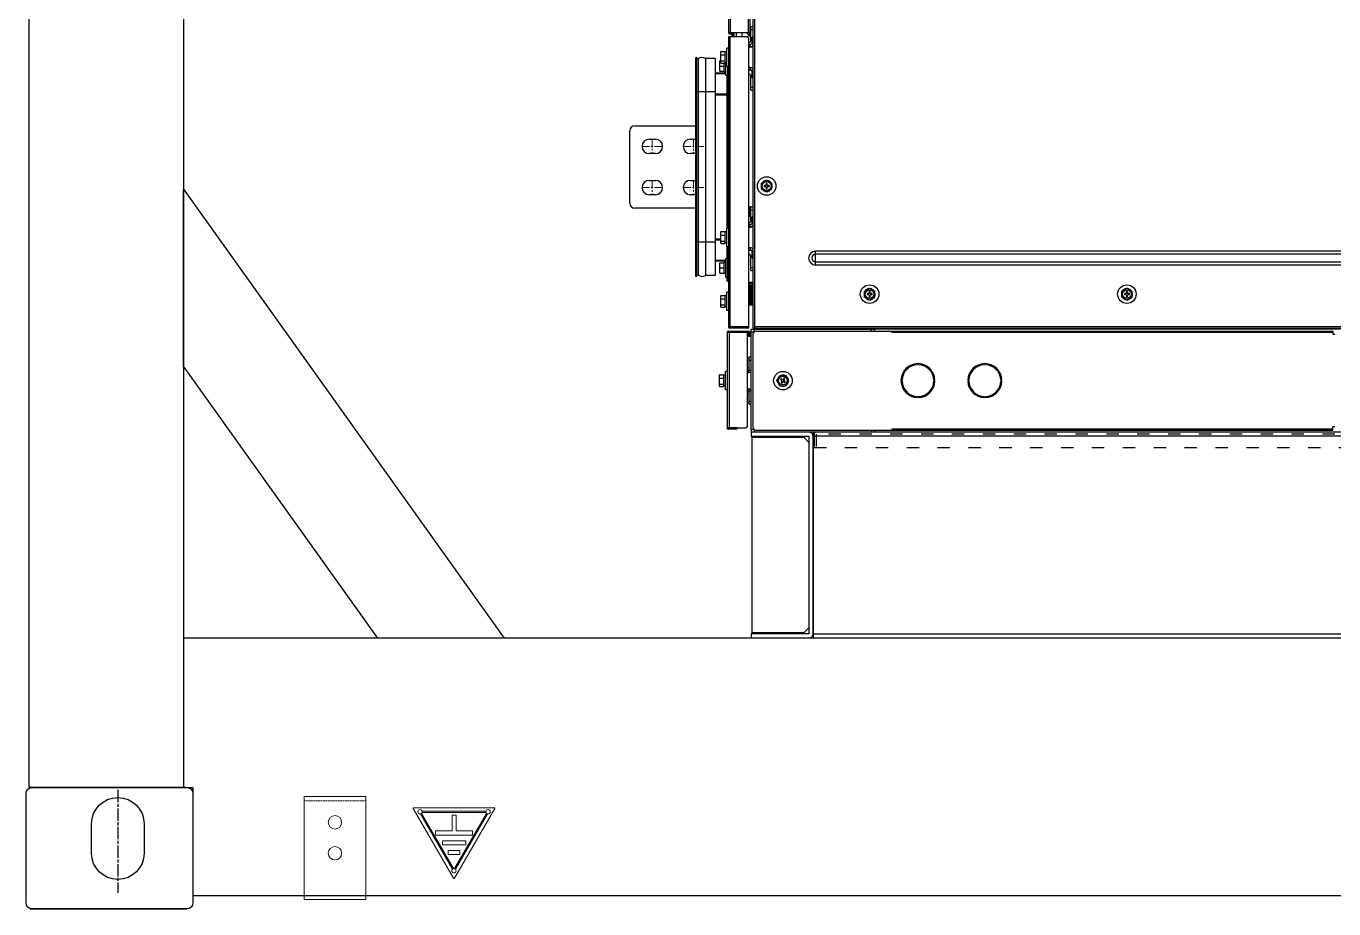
# Model space of a CAD drawing. Extents: x 59521 to 184406, y -1257 to 56672.
# Drawn here: x 78789 to 80060, y 13355 to 14212 of the extents above; entities that cross this region are included whole.
import ezdxf

# ---------------------------------------------------------------- set-up
doc = ezdxf.new("R2010")
doc.units = 0
doc.header["$MEASUREMENT"] = 0
for name, pattern in [('ACAD_ISO03W100', [30, 12, -18]), ('AM_ISO08W050', [18, 12, -1.5, 3, -1.5]), ('CENTER', [50.8, 31.75, -6.35, 6.35, -6.35]), ('HIDDEN', [0.375, 0.25, -0.125])]:
    doc.linetypes.add(name, pattern=pattern)
doc.layers.get('0').update_dxf_attribs({"linetype": 'CONTINUOUS'})
for name, color, linetype in [('2401-00238-M5_0', 7, 'CONTINUOUS'), ('2401-01144-S-M6-16HWM_0', 7, 'CONTINUOUS'), ('4209-B0008_0', 7, 'CONTINUOUS'), ('4212-KH001_041_0', 7, 'CONTINUOUS'), ('4212-KH010_041_0', 7, 'CONTINUOUS'), ('4212-L0877_0', 7, 'CONTINUOUS'), ('4215-12269_12_0', 7, 'CONTINUOUS'), ('4215-19365_1_0', 7, 'CONTINUOUS'), ('4215-19365_2_0', 7, 'CONTINUOUS'), ('4215-19366_0', 7, 'CONTINUOUS'), ('4215-19368_0', 7, 'CONTINUOUS'), ('4215-19371_3_0', 7, 'CONTINUOUS'), ('4215-19373_0', 7, 'CONTINUOUS'), ('4215-19391_1_0', 7, 'CONTINUOUS'), ('4215-19404_1_0', 7, 'CONTINUOUS'), ('4215-19404_3_0', 7, 'CONTINUOUS'), ('4215-19407_4_0', 7, 'CONTINUOUS'), ('4217-19514_0', 7, 'CONTINUOUS'), ('CORNER_FITTING-2_041_0', 7, 'CONTINUOUS')]:
    doc.layers.add(name, color=color, linetype=linetype)
for name, color, linetype, lineweight in [('3中心线', 1, 'CENTER', 20), ('AM_0', 7, 'CONTINUOUS', 30), ('AM_7N', 4, 'AM_ISO08W050', 25), ('THICK', 7, 'CONTINUOUS', 0)]:
    doc.layers.add(name, color=color, linetype=linetype, lineweight=lineweight)

# ---------------------------------------------------------------- blocks, each defined once
blk = doc.blocks.new('A$C2059127E')
at = {"layer": '2401-00238-M5_0', "color": 87, "linetype": 'Continuous'}
for p, q in [((369.3, 385.8), (369.2, 385.8)), ((370.2, 388), (370.2, 384.5)), ((371.7, 384.5), (370.2, 384.5)), ((371.7, 393.5), (371, 393.5)), ((371.7, 218.5), (370.2, 218.5)), ((370.2, 218.5), (370.2, 209.5)), ((371.7, 209.5), (370.2, 209.5)), ((370.2, 71.5), (368.7, 71.5)), ((370.2, 71.5), (368.7, 71.5)), ((370.2, 71.5), (368.7, 71.5)), ((370.2, 62.5), (368.7, 62.5)), ((370.2, 62.5), (368.7, 62.5)), ((370.2, 62.5), (368.7, 62.5)), ((370.2, 37.5), (368.7, 37.5)), ((370.2, 37.5), (368.7, 37.5)), ((370.2, 37.5), (368.7, 37.5)), ((370.2, 28.5), (368.7, 28.5)), ((370.2, 28.5), (368.7, 28.5)), ((370.2, 28.5), (368.7, 28.5))]:
    blk.add_line(p, q, dxfattribs=at)
for centre, radius, start, end in [((376, 390.2), 8.04, 212.169, 213.9354), ((376.2, 390.4), 8.33, 213.9128, 214.1448), ((376.2, 390.4), 8.3, 213.7061, 213.9251), ((379.4, 210), 12.4, 137.1695, 138.5072), ((379.4, 218), 12.4, 221.4928, 222.8305)]:
    blk.add_arc(centre, radius, start, end, dxfattribs=at)
blk.add_open_spline([(369.2, 386), (368.8, 386.6), (368.5, 387.3), (368.3, 388)], degree=3, dxfattribs=at)
blk.add_open_spline([(369.3, 385.7), (369.3, 385.6), (369.6, 385.2), (370, 384.8), (370.2, 384.5)], degree=3, knots=[0, 0, 0, 0, 0.23668, 1, 1, 1, 1], dxfattribs=at)
at = {"layer": '2401-01144-S-M6-16HWM_0', "color": 87, "linetype": 'Continuous'}
for p, q in [((342.8, 358.5), (342.8, 369.5)), ((343.1, 369.7), (346.5, 369.7)), ((346.8, 358.5), (346.8, 369.5)), ((348.4, 369.3), (346.8, 369.3)), ((350, 373), (348.4, 373)), ((348.4, 355), (348.4, 373)), ((341.8, 360.5), (342.8, 360.5)), ((341.8, 350.5), (341.8, 360.5)), ((343.1, 366.3), (346.5, 366.3)), ((343.1, 360.6), (346.5, 360.6)), ((343.1, 358.3), (346.5, 358.3)), ((345.8, 350.2), (345.8, 358.3)), ((348.4, 358.7), (346.8, 358.7)), ((347.4, 346.5), (347.4, 358.7)), ((341.8, 350.5), (345.8, 350.5)), ((342.1, 355.5), (345.5, 355.5)), ((345.8, 350.2), (347.4, 350.2)), ((347.4, 346.5), (349, 346.5)), ((350, 355), (348.4, 355)), ((382.2, 241.8), (387.2, 244.8)), ((382.2, 241.8), (387.2, 244.8)), ((382.3, 236.1), (382.2, 241.8)), ((382.3, 236.1), (382.2, 241.8)), ((387.7, 241.5), (386.7, 241.5)), ((386.7, 241.5), (386.7, 240)), ((387.7, 241.5), (386.7, 241.5)), ((386.7, 241.5), (386.7, 240)), ((387.2, 244.8), (392.2, 241.9)), ((387.2, 244.8), (392.2, 241.9)), ((387.7, 240), (387.7, 241.5)), ((387.7, 240), (387.7, 241.5)), ((392.3, 236.2), (392.2, 241.9)), ((392.3, 236.2), (392.2, 241.9)), ((382.3, 236.1), (387.3, 233.2)), ((382.3, 236.1), (387.3, 233.2)), ((386.2, 239.5), (384.7, 239.5)), ((384.7, 239.5), (384.8, 238.5)), ((386.2, 239.5), (384.7, 239.5)), ((384.7, 239.5), (384.8, 238.5)), ((384.8, 238.5), (386.3, 238.5)), ((384.8, 238.5), (386.3, 238.5)), ((386.8, 238), (386.8, 236.5)), ((386.8, 238), (386.8, 236.5)), ((386.8, 236.5), (387.8, 236.5)), ((386.8, 236.5), (387.8, 236.5)), ((387.3, 233.2), (392.3, 236.2)), ((387.3, 233.2), (392.3, 236.2)), ((387.8, 236.5), (387.8, 238)), ((387.8, 236.5), (387.8, 238)), ((389.7, 239.5), (388.2, 239.5)), ((389.7, 239.5), (388.2, 239.5)), ((388.3, 238.5), (389.8, 238.5)), ((388.3, 238.5), (389.8, 238.5)), ((389.8, 238.5), (389.7, 239.5)), ((389.8, 238.5), (389.7, 239.5)), ((342.8, 183.5), (342.8, 194.5)), ((343.1, 194.7), (346.5, 194.7)), ((343.1, 191.3), (346.5, 191.3)), ((346.8, 183.5), (346.8, 194.5)), ((348.4, 194.4), (346.8, 194.4)), ((350, 198), (348.4, 198)), ((348.4, 180), (348.4, 198)), ((343.1, 185.6), (346.5, 185.6)), ((343.1, 183.3), (346.5, 183.3)), ((348.4, 183.7), (346.8, 183.7)), ((350, 180), (348.4, 180)), ((347.4, 168.5), (349, 168.5)), ((347.4, 150.5), (347.4, 168.5)), ((341.8, 164.5), (345.8, 164.5)), ((341.8, 154.5), (341.8, 164.5)), ((341.8, 154.5), (345.8, 154.5)), ((342.1, 159.5), (345.5, 159.5)), ((345.8, 164.9), (347.4, 164.9)), ((345.8, 154.2), (345.8, 164.9)), ((345.8, 154.2), (347.4, 154.2)), ((347.4, 150.5), (349, 150.5)), ((482.2, 136.8), (487.2, 139.8)), ((482.2, 136.8), (487.2, 139.8)), ((487.2, 139.8), (492.2, 136.9)), ((487.2, 139.8), (492.2, 136.9)), ((732.2, 136.8), (737.2, 139.8)), ((732.2, 136.8), (737.2, 139.8)), ((737.2, 139.8), (742.2, 136.9)), ((737.2, 139.8), (742.2, 136.9)), ((342.8, 121.5), (342.8, 132.5)), ((342.8, 121.5), (342.8, 132.5)), ((343.1, 132.7), (346.5, 132.7)), ((343.1, 132.7), (346.5, 132.7)), ((343.1, 129.3), (346.5, 129.3)), ((343.1, 129.3), (346.5, 129.3)), ((346.8, 121.5), (346.8, 132.5)), ((346.8, 121.5), (346.8, 132.5)), ((348.4, 132.4), (346.8, 132.4)), ((348.4, 132.4), (346.8, 132.4)), ((350, 136), (348.4, 136)), ((348.4, 118), (348.4, 136)), ((350, 136), (348.4, 136)), ((348.4, 118), (348.4, 136)), ((482.3, 131.1), (482.2, 136.8)), ((482.3, 131.1), (482.2, 136.8)), ((482.3, 131.1), (487.3, 128.2)), ((482.3, 131.1), (487.3, 128.2)), ((486.2, 134.5), (484.7, 134.5)), ((484.7, 134.5), (484.8, 133.5)), ((486.2, 134.5), (484.7, 134.5)), ((484.7, 134.5), (484.8, 133.5)), ((484.8, 133.5), (486.3, 133.5)), ((484.8, 133.5), (486.3, 133.5)), ((487.7, 136.5), (486.7, 136.5)), ((486.7, 136.5), (486.7, 135)), ((487.7, 136.5), (486.7, 136.5)), ((486.7, 136.5), (486.7, 135)), ((486.8, 133), (486.8, 131.5)), ((486.8, 133), (486.8, 131.5)), ((486.8, 131.5), (487.8, 131.5)), ((486.8, 131.5), (487.8, 131.5)), ((487.3, 128.2), (492.3, 131.2)), ((487.3, 128.2), (492.3, 131.2)), ((487.7, 135), (487.7, 136.5)), ((487.7, 135), (487.7, 136.5)), ((487.8, 131.5), (487.8, 133)), ((487.8, 131.5), (487.8, 133)), ((489.7, 134.5), (488.2, 134.5)), ((489.7, 134.5), (488.2, 134.5)), ((488.3, 133.5), (489.8, 133.5)), ((488.3, 133.5), (489.8, 133.5)), ((489.8, 133.5), (489.7, 134.5)), ((489.8, 133.5), (489.7, 134.5)), ((492.3, 131.2), (492.2, 136.9)), ((492.3, 131.2), (492.2, 136.9)), ((732.3, 131.1), (732.2, 136.8)), ((732.3, 131.1), (732.2, 136.8)), ((732.3, 131.1), (737.3, 128.2)), ((732.3, 131.1), (737.3, 128.2)), ((736.2, 134.5), (734.7, 134.5)), ((734.7, 134.5), (734.8, 133.5)), ((736.2, 134.5), (734.7, 134.5)), ((734.7, 134.5), (734.8, 133.5)), ((734.8, 133.5), (736.3, 133.5)), ((734.8, 133.5), (736.3, 133.5)), ((737.7, 136.5), (736.7, 136.5)), ((736.7, 136.5), (736.7, 135)), ((737.7, 136.5), (736.7, 136.5)), ((736.7, 136.5), (736.7, 135)), ((736.8, 133), (736.8, 131.5)), ((736.8, 133), (736.8, 131.5)), ((736.8, 131.5), (737.8, 131.5)), ((736.8, 131.5), (737.8, 131.5)), ((737.3, 128.2), (742.3, 131.2)), ((737.3, 128.2), (742.3, 131.2)), ((737.7, 135), (737.7, 136.5)), ((737.7, 135), (737.7, 136.5)), ((737.8, 131.5), (737.8, 133)), ((737.8, 131.5), (737.8, 133)), ((739.7, 134.5), (738.2, 134.5)), ((739.7, 134.5), (738.2, 134.5)), ((738.3, 133.5), (739.8, 133.5)), ((738.3, 133.5), (739.8, 133.5)), ((739.8, 133.5), (739.7, 134.5)), ((739.8, 133.5), (739.7, 134.5)), ((742.3, 131.2), (742.2, 136.9)), ((742.3, 131.2), (742.2, 136.9)), ((343.1, 123.6), (346.5, 123.6)), ((343.1, 123.6), (346.5, 123.6)), ((343.1, 121.3), (346.5, 121.3)), ((343.1, 121.3), (346.5, 121.3)), ((348.4, 121.7), (346.8, 121.7)), ((348.4, 121.7), (346.8, 121.7)), ((350, 118), (348.4, 118)), ((350, 118), (348.4, 118)), ((341.5, 44.5), (341.5, 55.5)), ((341.5, 44.5), (341.5, 55.5)), ((341.8, 55.7), (345.2, 55.7)), ((341.8, 55.7), (345.2, 55.7)), ((341.8, 52.3), (345.2, 52.3)), ((341.8, 52.3), (345.2, 52.3)), ((345.5, 44.5), (345.5, 55.5)), ((345.5, 44.5), (345.5, 55.5)), ((347.1, 55.4), (345.5, 55.4)), ((347.1, 55.4), (345.5, 55.4)), ((348.7, 59), (347.1, 59)), ((347.1, 41), (347.1, 59)), ((348.7, 59), (347.1, 59)), ((347.1, 41), (347.1, 59)), ((397.2, 50.1), (400.2, 55.1)), ((397.2, 50.1), (400.2, 55.1)), ((400.2, 55.1), (406, 54.9)), ((400.2, 55.1), (406, 54.9)), ((401.1, 51.7), (400.6, 50.9)), ((401.1, 51.7), (400.6, 50.9)), ((400.6, 50.9), (401.9, 50.1)), ((400.6, 50.9), (401.9, 50.1)), ((402.4, 50.9), (401.1, 51.7)), ((402.4, 50.9), (401.1, 51.7)), ((403.9, 52.4), (403.1, 51.1)), ((403.9, 52.4), (403.1, 51.1)), ((404.7, 51.9), (403.9, 52.4)), ((404.7, 51.9), (403.9, 52.4)), ((403.9, 50.6), (404.7, 51.9)), ((403.9, 50.6), (404.7, 51.9)), ((408.8, 49.9), (406, 54.9)), ((408.8, 49.9), (406, 54.9)), ((341.8, 46.6), (345.2, 46.6)), ((341.8, 46.6), (345.2, 46.6)), ((341.8, 44.3), (345.2, 44.3)), ((341.8, 44.3), (345.2, 44.3)), ((347.1, 44.7), (345.5, 44.7)), ((347.1, 44.7), (345.5, 44.7)), ((348.7, 41), (347.1, 41)), ((348.7, 41), (347.1, 41)), ((400, 45.1), (397.2, 50.1)), ((400, 45.1), (397.2, 50.1)), ((400, 45.1), (405.8, 44.9)), ((400, 45.1), (405.8, 44.9)), ((402.1, 49.4), (401.3, 48.1)), ((402.1, 49.4), (401.3, 48.1)), ((401.3, 48.1), (402.1, 47.6)), ((401.3, 48.1), (402.1, 47.6)), ((402.1, 47.6), (402.9, 48.9)), ((402.1, 47.6), (402.9, 48.9)), ((403.6, 49.1), (404.9, 48.3)), ((403.6, 49.1), (404.9, 48.3)), ((405.4, 49.1), (404.1, 49.9)), ((405.4, 49.1), (404.1, 49.9)), ((404.9, 48.3), (405.4, 49.1)), ((404.9, 48.3), (405.4, 49.1)), ((405.8, 44.9), (408.8, 49.9)), ((405.8, 44.9), (408.8, 49.9))]:
    blk.add_line(p, q, dxfattribs=at)
for centre, radius in [((387.2, 239), 9), ((387.2, 239), 9), ((387.2, 239), 4.25), ((387.2, 239), 4.25), ((487.2, 134), 9), ((487.2, 134), 9), ((737.2, 134), 9), ((737.2, 134), 9), ((487.2, 134), 4.25), ((487.2, 134), 4.25), ((737.2, 134), 4.25), ((737.2, 134), 4.25), ((403, 50), 9), ((403, 50), 9), ((403, 50), 4.25), ((403, 50), 4.25)]:
    blk.add_circle(centre, radius, dxfattribs=at)
for centre, radius, start, end in [((387.2, 239), 5.47, 144.5164, 156.5013), ((387.2, 239), 5.47, 144.5164, 156.5013), ((387.2, 239), 5.35, 99.6691, 141.3485), ((387.2, 239), 5.35, 99.6691, 141.3485), ((387.2, 239), 5.47, 84.5164, 96.5013), ((387.2, 239), 5.47, 84.5164, 96.5013), ((387.2, 239), 5.35, 39.6691, 81.3485), ((387.2, 239), 5.35, 39.6691, 81.3485), ((387.2, 239), 5.47, 24.5164, 36.5013), ((387.2, 239), 5.47, 24.5164, 36.5013), ((387.2, 239), 5.35, 159.6691, 201.3485), ((387.2, 239), 5.35, 159.6691, 201.3485), ((387.2, 239), 5.47, 204.5164, 216.5013), ((387.2, 239), 5.47, 204.5164, 216.5013), ((387.2, 239), 5.35, 219.6691, 261.3485), ((387.2, 239), 5.35, 219.6691, 261.3485), ((386.2, 240), 0.5, 270.5088, 0.5088), ((386.2, 240), 0.5, 270.5088, 0.5088), ((386.3, 238), 0.5, 0.5088, 90.5088), ((386.3, 238), 0.5, 0.5088, 90.5088), ((387.2, 239), 5.47, 264.5164, 276.5013), ((387.2, 239), 5.47, 264.5164, 276.5013), ((388.2, 240), 0.5, 180.5088, 270.5088), ((388.2, 240), 0.5, 180.5088, 270.5088), ((388.3, 238), 0.5, 90.5088, 180.5088), ((388.3, 238), 0.5, 90.5088, 180.5088), ((387.2, 239), 5.35, 279.6691, 321.3485), ((387.2, 239), 5.35, 279.6691, 321.3485), ((387.2, 239), 5.47, 324.5164, 336.5013), ((387.2, 239), 5.47, 324.5164, 336.5013), ((387.2, 239), 5.35, 339.6691, 21.3485), ((387.2, 239), 5.35, 339.6691, 21.3485), ((487.2, 134), 5.35, 159.6691, 201.3485), ((487.2, 134), 5.35, 159.6691, 201.3485), ((487.2, 134), 5.47, 144.5164, 156.5013), ((487.2, 134), 5.47, 144.5164, 156.5013), ((487.2, 134), 5.47, 204.5164, 216.5013), ((487.2, 134), 5.47, 204.5164, 216.5013), ((487.2, 134), 5.35, 99.6691, 141.3485), ((487.2, 134), 5.35, 99.6691, 141.3485), ((487.2, 134), 5.35, 219.6691, 261.3485), ((487.2, 134), 5.35, 219.6691, 261.3485), ((486.2, 135), 0.5, 270.5088, 0.5088), ((486.2, 135), 0.5, 270.5088, 0.5088), ((486.3, 133), 0.5, 0.5088, 90.5088), ((486.3, 133), 0.5, 0.5088, 90.5088), ((487.2, 134), 5.47, 84.5164, 96.5013), ((487.2, 134), 5.47, 84.5164, 96.5013), ((487.2, 134), 5.47, 264.5164, 276.5013), ((487.2, 134), 5.47, 264.5164, 276.5013), ((488.2, 135), 0.5, 180.5088, 270.5088), ((488.2, 135), 0.5, 180.5088, 270.5088), ((488.3, 133), 0.5, 90.5088, 180.5088), ((488.3, 133), 0.5, 90.5088, 180.5088), ((487.2, 134), 5.35, 39.6691, 81.3485), ((487.2, 134), 5.35, 39.6691, 81.3485), ((487.2, 134), 5.35, 279.6691, 321.3485), ((487.2, 134), 5.35, 279.6691, 321.3485), ((487.2, 134), 5.47, 24.5164, 36.5013), ((487.2, 134), 5.47, 24.5164, 36.5013), ((487.2, 134), 5.47, 324.5164, 336.5013), ((487.2, 134), 5.47, 324.5164, 336.5013), ((487.2, 134), 5.35, 339.6691, 21.3485), ((487.2, 134), 5.35, 339.6691, 21.3485), ((737.2, 134), 5.35, 159.6691, 201.3485), ((737.2, 134), 5.35, 159.6691, 201.3485), ((737.2, 134), 5.47, 144.5164, 156.5013), ((737.2, 134), 5.47, 144.5164, 156.5013), ((737.2, 134), 5.47, 204.5164, 216.5013), ((737.2, 134), 5.47, 204.5164, 216.5013), ((737.2, 134), 5.35, 99.6691, 141.3485), ((737.2, 134), 5.35, 99.6691, 141.3485), ((737.2, 134), 5.35, 219.6691, 261.3485), ((737.2, 134), 5.35, 219.6691, 261.3485), ((736.2, 135), 0.5, 270.5088, 0.5088), ((736.2, 135), 0.5, 270.5088, 0.5088), ((736.3, 133), 0.5, 0.5088, 90.5088), ((736.3, 133), 0.5, 0.5088, 90.5088), ((737.2, 134), 5.47, 84.5164, 96.5013), ((737.2, 134), 5.47, 84.5164, 96.5013), ((737.2, 134), 5.47, 264.5164, 276.5013), ((737.2, 134), 5.47, 264.5164, 276.5013), ((738.2, 135), 0.5, 180.5088, 270.5088), ((738.2, 135), 0.5, 180.5088, 270.5088), ((738.3, 133), 0.5, 90.5088, 180.5088), ((738.3, 133), 0.5, 90.5088, 180.5088), ((737.2, 134), 5.35, 39.6691, 81.3485), ((737.2, 134), 5.35, 39.6691, 81.3485), ((737.2, 134), 5.35, 279.6691, 321.3485), ((737.2, 134), 5.35, 279.6691, 321.3485), ((737.2, 134), 5.47, 24.5164, 36.5013), ((737.2, 134), 5.47, 24.5164, 36.5013), ((737.2, 134), 5.47, 324.5164, 336.5013), ((737.2, 134), 5.47, 324.5164, 336.5013), ((737.2, 134), 5.35, 339.6691, 21.3485), ((737.2, 134), 5.35, 339.6691, 21.3485), ((403, 50), 5.35, 128.1423, 169.8217), ((403, 50), 5.35, 128.1423, 169.8217), ((403, 50), 5.47, 112.9895, 124.9744), ((403, 50), 5.47, 112.9895, 124.9744), ((403, 50), 5.35, 68.1423, 109.8217), ((403, 50), 5.35, 68.1423, 109.8217), ((402.7, 51.4), 0.5, 238.982, 328.982), ((402.7, 51.4), 0.5, 238.982, 328.982), ((403, 50), 5.47, 52.9895, 64.9744), ((403, 50), 5.47, 52.9895, 64.9744), ((403, 50), 5.35, 8.1423, 49.8217), ((403, 50), 5.35, 8.1423, 49.8217), ((403, 50), 5.47, 172.9895, 184.9744), ((403, 50), 5.47, 172.9895, 184.9744), ((403, 50), 5.35, 188.1423, 229.8217), ((403, 50), 5.35, 188.1423, 229.8217), ((403, 50), 5.47, 232.9895, 244.9744), ((403, 50), 5.47, 232.9895, 244.9744), ((403, 50), 5.35, 248.1423, 289.8217), ((403, 50), 5.35, 248.1423, 289.8217), ((401.6, 49.7), 0.5, 328.982, 58.982), ((401.6, 49.7), 0.5, 328.982, 58.982), ((403.3, 48.6), 0.5, 58.982, 148.982), ((403.3, 48.6), 0.5, 58.982, 148.982), ((404.4, 50.3), 0.5, 148.982, 238.982), ((404.4, 50.3), 0.5, 148.982, 238.982), ((403, 50), 5.47, 292.9895, 304.9744), ((403, 50), 5.47, 292.9895, 304.9744), ((403, 50), 5.35, 308.1423, 349.8217), ((403, 50), 5.35, 308.1423, 349.8217), ((403, 50), 5.47, 352.9895, 4.9744), ((403, 50), 5.47, 352.9895, 4.9744)]:
    blk.add_arc(centre, radius, start, end, dxfattribs=at)
for points in [[(343.1, 369.7), (343, 369.7), (342.9, 369.6), (342.8, 369.5)], [(342.8, 369.3), (342.9, 369.5), (343, 369.6), (343.1, 369.7)], [(346.5, 369.7), (346.7, 369.7), (346.8, 369.6), (346.8, 369.5)], [(346.8, 369.3), (346.8, 369.5), (346.7, 369.6), (346.5, 369.7)], [(341.8, 359.9), (341.9, 360.1), (342, 360.3), (342.1, 360.5)], [(342.1, 355.5), (342, 355.7), (341.9, 355.9), (341.8, 356.1)], [(343.1, 366.3), (343, 366.4), (342.9, 366.6), (342.8, 366.7)], [(342.8, 365.7), (342.9, 365.9), (343, 366.1), (343.1, 366.3)], [(343.1, 360.6), (343, 360.8), (342.9, 361), (342.8, 361.2)], [(342.8, 360.3), (342.9, 360.4), (343, 360.5), (343.1, 360.6)], [(343.1, 358.3), (343, 358.3), (342.9, 358.4), (342.8, 358.5)], [(345.5, 355.5), (345.7, 355.7), (345.8, 355.9), (345.8, 356.1)], [(346.5, 366.3), (346.7, 366.4), (346.8, 366.6), (346.8, 366.7)], [(346.8, 365.7), (346.8, 365.9), (346.7, 366.1), (346.5, 366.3)], [(346.5, 360.6), (346.7, 360.8), (346.8, 361), (346.8, 361.2)], [(346.8, 360.3), (346.8, 360.4), (346.7, 360.5), (346.5, 360.6)], [(346.5, 358.3), (346.7, 358.3), (346.8, 358.4), (346.8, 358.5)], [(341.8, 354.9), (341.9, 355.1), (342, 355.3), (342.1, 355.5)], [(342.1, 350.5), (342, 350.7), (341.9, 350.9), (341.8, 351.1)], [(345.8, 354.9), (345.8, 355.1), (345.7, 355.3), (345.5, 355.5)], [(345.5, 350.5), (345.7, 350.7), (345.8, 350.9), (345.8, 351.1)], [(343.1, 194.7), (343, 194.7), (342.9, 194.6), (342.8, 194.5)], [(342.8, 194.3), (342.9, 194.5), (343, 194.6), (343.1, 194.7)], [(343.1, 191.3), (343, 191.4), (342.9, 191.6), (342.8, 191.7)], [(342.8, 190.7), (342.9, 190.9), (343, 191.1), (343.1, 191.3)], [(346.5, 194.7), (346.7, 194.7), (346.8, 194.6), (346.8, 194.5)], [(346.8, 194.3), (346.8, 194.5), (346.7, 194.6), (346.5, 194.7)], [(346.5, 191.3), (346.7, 191.4), (346.8, 191.6), (346.8, 191.7)], [(346.8, 190.7), (346.8, 190.9), (346.7, 191.1), (346.5, 191.3)], [(343.1, 185.6), (343, 185.8), (342.9, 186), (342.8, 186.2)], [(342.8, 185.3), (342.9, 185.4), (343, 185.5), (343.1, 185.6)], [(343.1, 183.3), (343, 183.3), (342.9, 183.4), (342.8, 183.5)], [(346.5, 185.6), (346.7, 185.8), (346.8, 186), (346.8, 186.2)], [(346.8, 185.3), (346.8, 185.4), (346.7, 185.5), (346.5, 185.6)], [(346.5, 183.3), (346.7, 183.3), (346.8, 183.4), (346.8, 183.5)], [(341.8, 163.9), (341.9, 164.1), (342, 164.3), (342.1, 164.5)], [(342.1, 159.5), (342, 159.7), (341.9, 159.9), (341.8, 160.1)], [(341.8, 158.9), (341.9, 159.1), (342, 159.3), (342.1, 159.5)], [(342.1, 154.5), (342, 154.7), (341.9, 154.9), (341.8, 155.1)], [(345.8, 163.9), (345.8, 164.1), (345.7, 164.3), (345.5, 164.5)], [(345.5, 159.5), (345.7, 159.7), (345.8, 159.9), (345.8, 160.1)], [(345.8, 158.9), (345.8, 159.1), (345.7, 159.3), (345.5, 159.5)], [(345.5, 154.5), (345.7, 154.7), (345.8, 154.9), (345.8, 155.1)], [(343.1, 132.7), (343, 132.7), (342.9, 132.6), (342.8, 132.5)], [(342.8, 132.3), (342.9, 132.5), (343, 132.6), (343.1, 132.7)], [(343.1, 132.7), (343, 132.7), (342.9, 132.6), (342.8, 132.5)], [(342.8, 132.3), (342.9, 132.5), (343, 132.6), (343.1, 132.7)], [(343.1, 129.3), (343, 129.4), (342.9, 129.6), (342.8, 129.7)], [(343.1, 129.3), (343, 129.4), (342.9, 129.6), (342.8, 129.7)], [(342.8, 128.7), (342.9, 128.9), (343, 129.1), (343.1, 129.3)], [(342.8, 128.7), (342.9, 128.9), (343, 129.1), (343.1, 129.3)], [(346.5, 132.7), (346.7, 132.7), (346.8, 132.6), (346.8, 132.5)], [(346.8, 132.3), (346.8, 132.5), (346.7, 132.6), (346.5, 132.7)], [(346.5, 132.7), (346.7, 132.7), (346.8, 132.6), (346.8, 132.5)], [(346.8, 132.3), (346.8, 132.5), (346.7, 132.6), (346.5, 132.7)], [(346.5, 129.3), (346.7, 129.4), (346.8, 129.6), (346.8, 129.7)], [(346.5, 129.3), (346.7, 129.4), (346.8, 129.6), (346.8, 129.7)], [(346.8, 128.7), (346.8, 128.9), (346.7, 129.1), (346.5, 129.3)], [(346.8, 128.7), (346.8, 128.9), (346.7, 129.1), (346.5, 129.3)], [(343.1, 123.6), (343, 123.8), (342.9, 124), (342.8, 124.2)], [(343.1, 123.6), (343, 123.8), (342.9, 124), (342.8, 124.2)], [(342.8, 123.3), (342.9, 123.4), (343, 123.5), (343.1, 123.6)], [(342.8, 123.3), (342.9, 123.4), (343, 123.5), (343.1, 123.6)], [(343.1, 121.3), (343, 121.3), (342.9, 121.4), (342.8, 121.5)], [(343.1, 121.3), (343, 121.3), (342.9, 121.4), (342.8, 121.5)], [(346.5, 123.6), (346.7, 123.8), (346.8, 124), (346.8, 124.2)], [(346.5, 123.6), (346.7, 123.8), (346.8, 124), (346.8, 124.2)], [(346.8, 123.3), (346.8, 123.4), (346.7, 123.5), (346.5, 123.6)], [(346.8, 123.3), (346.8, 123.4), (346.7, 123.5), (346.5, 123.6)], [(346.5, 121.3), (346.7, 121.3), (346.8, 121.4), (346.8, 121.5)], [(346.5, 121.3), (346.7, 121.3), (346.8, 121.4), (346.8, 121.5)], [(341.8, 55.7), (341.7, 55.7), (341.6, 55.6), (341.5, 55.5)], [(341.5, 55.3), (341.6, 55.5), (341.7, 55.6), (341.8, 55.7)], [(341.8, 55.7), (341.7, 55.7), (341.6, 55.6), (341.5, 55.5)], [(341.5, 55.3), (341.6, 55.5), (341.7, 55.6), (341.8, 55.7)], [(341.8, 52.3), (341.7, 52.4), (341.6, 52.6), (341.5, 52.7)], [(341.8, 52.3), (341.7, 52.4), (341.6, 52.6), (341.5, 52.7)], [(341.5, 51.7), (341.6, 51.9), (341.7, 52.1), (341.8, 52.3)], [(341.5, 51.7), (341.6, 51.9), (341.7, 52.1), (341.8, 52.3)], [(345.2, 55.7), (345.4, 55.7), (345.5, 55.6), (345.5, 55.5)], [(345.5, 55.3), (345.5, 55.5), (345.4, 55.6), (345.2, 55.7)], [(345.2, 55.7), (345.4, 55.7), (345.5, 55.6), (345.5, 55.5)], [(345.5, 55.3), (345.5, 55.5), (345.4, 55.6), (345.2, 55.7)], [(345.2, 52.3), (345.4, 52.4), (345.5, 52.6), (345.5, 52.7)], [(345.2, 52.3), (345.4, 52.4), (345.5, 52.6), (345.5, 52.7)], [(345.5, 51.7), (345.5, 51.9), (345.4, 52.1), (345.2, 52.3)], [(345.5, 51.7), (345.5, 51.9), (345.4, 52.1), (345.2, 52.3)], [(341.8, 46.6), (341.7, 46.8), (341.6, 47), (341.5, 47.2)], [(341.8, 46.6), (341.7, 46.8), (341.6, 47), (341.5, 47.2)], [(341.5, 46.3), (341.6, 46.4), (341.7, 46.5), (341.8, 46.6)], [(341.5, 46.3), (341.6, 46.4), (341.7, 46.5), (341.8, 46.6)], [(341.8, 44.3), (341.7, 44.3), (341.6, 44.4), (341.5, 44.5)], [(341.8, 44.3), (341.7, 44.3), (341.6, 44.4), (341.5, 44.5)], [(345.2, 46.6), (345.4, 46.8), (345.5, 47), (345.5, 47.2)], [(345.2, 46.6), (345.4, 46.8), (345.5, 47), (345.5, 47.2)], [(345.5, 46.3), (345.5, 46.4), (345.4, 46.5), (345.2, 46.6)], [(345.5, 46.3), (345.5, 46.4), (345.4, 46.5), (345.2, 46.6)], [(345.2, 44.3), (345.4, 44.3), (345.5, 44.4), (345.5, 44.5)], [(345.2, 44.3), (345.4, 44.3), (345.5, 44.4), (345.5, 44.5)]]:
    blk.add_open_spline(points, degree=3, dxfattribs=at)
at = {"layer": '3中心线', "color": 87, "ltscale": 0.25}
for p, q in [((276.1, 284.5), (276.1, 270.5)), ((316.1, 284.5), (316.1, 270.5)), ((286.1, 277.5), (266.1, 277.5)), ((326.1, 277.5), (306.1, 277.5)), ((276.1, 244.5), (276.1, 230.5)), ((316.1, 244.5), (316.1, 230.5)), ((286.1, 237.5), (266.1, 237.5)), ((326.1, 237.5), (306.1, 237.5))]:
    blk.add_line(p, q, dxfattribs=at)
at = {"layer": '4209-B0008_0', "color": 87, "linetype": 'Continuous'}
for p, q in [((318.2, 363.3), (318.2, 151.7)), ((320.5, 362.3), (319.1, 363.6)), ((319.1, 363.6), (319.1, 151.4)), ((320.5, 362.3), (320.5, 152.7)), ((337.2, 362.8), (327.7, 362.8)), ((327.7, 362.8), (327.7, 152.2)), ((337.2, 362.8), (337.2, 152.2)), ((337.2, 330.5), (318.2, 330.5)), ((337.2, 184.5), (318.2, 184.5)), ((320.5, 152.7), (319.1, 151.4)), ((337.2, 152.2), (327.7, 152.2))]:
    blk.add_line(p, q, dxfattribs=at)
for centre, radius, start, end in [((318.7, 363.3), 0.5, 45.9333, 180), ((324.4, 357.8), 6, 56.4566, 131.1531), ((324.4, 157.2), 6, 228.8469, 303.5434), ((318.7, 151.7), 0.5, 180, 314.0667)]:
    blk.add_arc(centre, radius, start, end, dxfattribs=at)
at = {"layer": '4212-KH001_041_0', "color": 87, "linetype": 'Continuous'}
for p, q in [((374.2, 144), (370, 144)), ((374.2, 144), (370, 144)), ((374.2, 142.5), (370, 142.5)), ((374.2, 142.5), (370, 142.5))]:
    blk.add_line(p, q, dxfattribs=at)
at = {"layer": '4212-KH010_041_0', "color": 87, "linetype": 'Continuous'}
for p, q in [((355.2, 388), (355.2, 384)), ((355.2, 388), (355.2, 384)), ((357.5, 388), (357.5, 384)), ((357.5, 388), (357.5, 384)), ((363.2, 388), (363.2, 384)), ((363.2, 388), (363.2, 384)), ((370, 145.5), (374.2, 145.5)), ((370, 145.5), (374.2, 145.5))]:
    blk.add_line(p, q, dxfattribs=at)
at = {"layer": '4212-L0877_0', "color": 87, "linetype": 'Continuous'}
for p, q in [((398.2, 100), (398.2, 101)), ((398.2, 100), (398.2, 101)), ((944.7, 100), (492.2, 100)), ((944.7, 100), (492.2, 100))]:
    blk.add_line(p, q, dxfattribs=at)
at = {"layer": '4215-12269_12_0', "color": 87, "linetype": 'Continuous'}
for p, q in [((371.7, 394), (374.2, 394)), ((371.7, 380), (371.7, 394)), ((371.7, 391), (374.2, 391)), ((373.2, 384), (374.2, 384)), ((373.2, 378.5), (373.2, 384)), ((371.2, 376.5), (370, 376.5)), ((371.2, 374), (370, 374)), ((371.2, 374), (371.2, 376.5)), ((374.2, 380), (371.7, 380)), ((373.2, 381), (374.2, 381)), ((374.2, 378.5), (373.2, 378.5)), ((371.2, 354), (370, 354)), ((371.2, 351.5), (370, 351.5)), ((371.2, 354), (371.2, 351.5)), ((374.2, 346), (371.7, 346)), ((371.7, 332), (371.7, 346)), ((374.2, 349.5), (373.2, 349.5)), ((373.2, 344), (373.2, 349.5)), ((373.2, 347), (374.2, 347)), ((373.2, 344), (374.2, 344)), ((371.7, 335), (374.2, 335)), ((371.7, 332), (374.2, 332)), ((371.7, 219), (374.2, 219)), ((371.7, 205), (371.7, 219)), ((371.7, 216), (374.2, 216)), ((374.2, 205), (371.7, 205)), ((373.2, 209), (374.2, 209)), ((373.2, 203.5), (373.2, 209)), ((373.2, 206), (374.2, 206)), ((374.2, 203.5), (373.2, 203.5)), ((371.2, 201.5), (370, 201.5)), ((371.2, 199), (370, 199)), ((371.2, 199), (371.2, 201.5)), ((371.2, 179), (370, 179)), ((371.2, 179), (371.2, 176.5)), ((371.2, 176.5), (370, 176.5)), ((374.2, 171), (371.7, 171)), ((371.7, 157), (371.7, 171)), ((374.2, 174.5), (373.2, 174.5)), ((373.2, 169), (373.2, 174.5)), ((373.2, 172), (374.2, 172)), ((373.2, 169), (374.2, 169)), ((371.7, 160), (374.2, 160)), ((371.7, 157), (374.2, 157)), ((370, 142), (374.2, 142)), ((370, 142), (374.2, 142)), ((371.2, 123.5), (371.2, 142)), ((371.7, 123.5), (371.7, 142)), ((373.2, 123.5), (373.2, 142)), ((371.7, 139), (374.2, 139)), ((373.2, 139), (374.2, 139)), ((370, 123.5), (374.2, 123.5)), ((370, 123.5), (374.2, 123.5)), ((371.7, 126.5), (374.2, 126.5)), ((373.2, 126.5), (374.2, 126.5))]:
    blk.add_line(p, q, dxfattribs=at)
for centre, radius, start, end in [((369.7, 380), 2, 278.7522, 0), ((369.7, 380), 6, 272.9452, 319.033), ((371.2, 378.5), 2, 270, 0), ((371.2, 378.5), 4.5, 270, 312.0875), ((369.7, 346), 6, 40.967, 87.0548), ((369.7, 346), 2, 0, 81.2478), ((371.2, 349.5), 4.5, 47.9125, 90), ((371.2, 349.5), 2, 0, 90), ((369.7, 205), 2, 278.7522, 0), ((371.2, 203.5), 2, 270, 0), ((369.7, 205), 6, 272.9452, 319.033), ((371.2, 203.5), 4.5, 270, 312.0875), ((371.2, 174.5), 4.5, 47.9125, 90), ((369.7, 171), 6, 40.967, 87.0548), ((369.7, 171), 2, 0, 81.2478), ((371.2, 174.5), 2, 0, 90)]:
    blk.add_arc(centre, radius, start, end, dxfattribs=at)
at = {"layer": '4215-19365_1_0', "color": 87, "linetype": 'Continuous'}
for p, q in [((367, 384), (350, 384)), ((350, 384), (350, 102.4)), ((367, 384), (350, 384)), ((350, 384), (350, 102.4)), ((351.4, 384), (351.4, 102.4)), ((351.4, 384), (351.4, 102.4)), ((353.3, 388), (353.3, 384.2)), ((353.3, 388), (353.3, 384.2)), ((354.5, 384.2), (353.3, 384.2)), ((354.5, 384.2), (353.3, 384.2)), ((354.5, 388), (354.5, 384.2)), ((354.5, 388), (354.5, 384.2)), ((370, 102.4), (370, 381)), ((370, 102.4), (370, 381)), ((347.4, 348.7), (337.2, 348.7)), ((337.2, 327.5), (350, 327.5)), ((342.8, 187.5), (337.2, 187.5)), ((337.2, 166.3), (347.4, 166.3)), ((350, 102.4), (370, 102.4)), ((350, 102.4), (370, 102.4)), ((370, 102.2), (351.4, 102.2)), ((351.4, 101), (351.4, 102.2)), ((370, 102.2), (351.4, 102.2)), ((351.4, 101), (351.4, 102.2)), ((370, 101), (370, 102.2)), ((370, 101), (370, 102.2)), ((370, 101), (351.4, 101)), ((370, 101), (351.4, 101))]:
    blk.add_line(p, q, dxfattribs=at)
for centre, radius, start, end in [((353.1, 384.2), 0.2, 270, 0), ((353.1, 384.2), 0.2, 270, 0), ((353.1, 384.2), 1.4, 351.7441, 0), ((353.1, 384.2), 1.4, 351.7441, 0), ((367, 381), 3, 0, 90), ((367, 381), 3, 0, 90), ((351.4, 102.4), 1.4, 180, 270), ((351.4, 102.4), 1.4, 180, 270), ((351.4, 102.4), 0.2, 180, 270), ((351.4, 102.4), 0.2, 180, 270)]:
    blk.add_arc(centre, radius, start, end, dxfattribs=at)
at = {"layer": '4215-19365_2_0', "color": 87, "linetype": 'Continuous'}
for p, q in [((337.2, 348.3), (347.4, 348.3)), ((349.8, 328.3), (337.2, 328.3)), ((337.2, 186.7), (342.8, 186.7)), ((347.4, 166.7), (337.2, 166.7))]:
    blk.add_line(p, q, dxfattribs=at)
at = {"layer": '4215-19366_0', "color": 87, "linetype": 'Continuous'}
for p, q in [((373.7, 95), (373.7, 5)), ((373.7, 95), (373.7, 5)), ((376.7, 98), (937.2, 98)), ((376.7, 98), (937.2, 98)), ((508.7, 97), (508.7, 98)), ((508.7, 97), (508.7, 98)), ((508.7, 97), (937.2, 97)), ((508.7, 97), (937.2, 97)), ((937.2, 98), (937.2, 95)), ((937.2, 98), (937.2, 95)), ((937.2, 95), (939.2, 95)), ((937.2, 95), (939.2, 95)), ((533.7, 66.5), (533.7, 65.5)), ((533.7, 66.5), (533.7, 65.5)), ((534.7, 65.5), (534.7, 66.5)), ((534.7, 65.5), (534.7, 66.5)), ((598.7, 66.5), (598.7, 65.5)), ((598.7, 66.5), (598.7, 65.5)), ((599.7, 65.5), (599.7, 66.5)), ((599.7, 65.5), (599.7, 66.5)), ((518.8, 50.5), (517.8, 50.5)), ((518.8, 50.5), (517.8, 50.5)), ((517.8, 49.5), (518.8, 49.5)), ((517.8, 49.5), (518.8, 49.5)), ((550.7, 50.5), (549.7, 50.5)), ((550.7, 50.5), (549.7, 50.5)), ((549.7, 49.5), (550.7, 49.5)), ((549.7, 49.5), (550.7, 49.5)), ((583.8, 50.5), (582.8, 50.5)), ((583.8, 50.5), (582.8, 50.5)), ((582.8, 49.5), (583.8, 49.5)), ((582.8, 49.5), (583.8, 49.5)), ((615.7, 50.5), (614.7, 50.5)), ((615.7, 50.5), (614.7, 50.5)), ((614.7, 49.5), (615.7, 49.5)), ((614.7, 49.5), (615.7, 49.5)), ((533.7, 34.5), (533.7, 33.5)), ((533.7, 34.5), (533.7, 33.5)), ((534.7, 33.5), (534.7, 34.5)), ((534.7, 33.5), (534.7, 34.5)), ((598.7, 34.5), (598.7, 33.5)), ((598.7, 34.5), (598.7, 33.5)), ((599.7, 33.5), (599.7, 34.5)), ((599.7, 33.5), (599.7, 34.5)), ((376.7, 2), (937.2, 2)), ((376.7, 2), (937.2, 2)), ((937.2, 3), (508.7, 3)), ((508.7, 3), (508.7, 2)), ((937.2, 3), (508.7, 3)), ((508.7, 3), (508.7, 2)), ((939.2, 5), (937.2, 5)), ((937.2, 2), (937.2, 5)), ((939.2, 5), (937.2, 5)), ((937.2, 2), (937.2, 5))]:
    blk.add_line(p, q, dxfattribs=at)
for centre, radius, start, end in [((376.7, 95), 3, 90, 180), ((376.7, 95), 3, 90, 180), ((534.2, 50), 16.5, 91.7365, 178.2635), ((534.2, 50), 16.5, 91.7365, 178.2635), ((534.2, 50), 15.5, 91.8486, 178.1514), ((534.2, 50), 15.5, 91.8486, 178.1514), ((534.2, 50), 16.5, 1.7365, 88.2635), ((534.2, 50), 16.5, 1.7365, 88.2635), ((534.2, 50), 15.5, 1.8486, 88.1514), ((534.2, 50), 15.5, 1.8486, 88.1514), ((599.2, 50), 16.5, 91.7365, 178.2635), ((599.2, 50), 16.5, 91.7365, 178.2635), ((599.2, 50), 15.5, 91.8486, 178.1514), ((599.2, 50), 15.5, 91.8486, 178.1514), ((599.2, 50), 16.5, 1.7365, 88.2635), ((599.2, 50), 16.5, 1.7365, 88.2635), ((599.2, 50), 15.5, 1.8486, 88.1514), ((599.2, 50), 15.5, 1.8486, 88.1514), ((534.2, 50), 16.5, 181.7365, 268.2635), ((534.2, 50), 16.5, 181.7365, 268.2635), ((534.2, 50), 15.5, 181.8486, 268.1514), ((534.2, 50), 15.5, 181.8486, 268.1514), ((534.2, 50), 16.5, 271.7365, 358.2635), ((534.2, 50), 15.5, 271.8486, 358.1514), ((534.2, 50), 16.5, 271.7365, 358.2635), ((534.2, 50), 15.5, 271.8486, 358.1514), ((599.2, 50), 16.5, 181.7365, 268.2635), ((599.2, 50), 16.5, 181.7365, 268.2635), ((599.2, 50), 15.5, 181.8486, 268.1514), ((599.2, 50), 15.5, 181.8486, 268.1514), ((599.2, 50), 16.5, 271.7365, 358.2635), ((599.2, 50), 15.5, 271.8486, 358.1514), ((599.2, 50), 16.5, 271.7365, 358.2635), ((599.2, 50), 15.5, 271.8486, 358.1514), ((376.7, 5), 3, 180, 270), ((376.7, 5), 3, 180, 270)]:
    blk.add_arc(centre, radius, start, end, dxfattribs=at)
at = {"layer": '4215-19368_0', "color": 87, "linetype": 'Continuous'}
for p, q in [((348.8, 198), (348.8, 346.5)), ((349, 355), (349, 198)), ((348.8, 168.5), (348.8, 180)), ((349, 146.2), (349, 180)), ((348.8, 146.2), (348.8, 150.5)), ((349, 149.2), (350, 149.2))]:
    blk.add_line(p, q, dxfattribs=at)
at = {"layer": '4215-19371_3_0', "color": 87, "linetype": 'Continuous'}
for p, q in [((374.2, 101), (374.2, 1096.5)), ((375.6, 102.4), (375.6, 1095.1)), ((1290.2, 175.7), (434.7, 175.7)), ((434.7, 162.3), (434.7, 175.7)), ((1293, 172.7), (434.7, 172.7)), ((434.7, 165.3), (1300.7, 165.3)), ((434.7, 162.3), (1303.6, 162.3)), ((1623.8, 102.4), (375.6, 102.4)), ((1623.8, 102.4), (375.6, 102.4)), ((375.6, 101), (375.6, 102.4)), ((374.2, 101), (1625.2, 101)), ((374.2, 101), (1625.2, 101))]:
    blk.add_line(p, q, dxfattribs=at)
for radius in [6.71, 3.73]:
    blk.add_arc((434.7, 169), radius, 90, 270, dxfattribs=at)
at = {"layer": '4215-19373_0', "color": 87, "linetype": 'Continuous'}
for p, q in [((349.7, 97), (348.7, 97)), ((348.7, 97), (348.7, 3)), ((349.7, 97), (348.7, 97)), ((348.7, 97), (348.7, 4)), ((349.7, 98), (369.5, 98)), ((349.7, 98), (349.7, 97)), ((349.7, 98), (369.5, 98)), ((349.7, 98), (349.7, 97)), ((349.7, 97), (369.5, 97)), ((349.7, 97), (369.5, 97)), ((350.7, 97), (350.7, 3)), ((350.7, 97), (350.7, 4)), ((368.7, 6), (368.7, 97)), ((368.7, 7), (368.7, 97)), ((369.5, 98), (369.5, 97)), ((369.5, 98), (369.5, 97)), ((370.7, 96.8), (369.7, 96.8)), ((369.7, 96.8), (369.7, 93)), ((370.7, 96.8), (369.7, 96.8)), ((369.7, 96.8), (369.7, 93)), ((370.7, 93), (369.7, 93)), ((370.7, 93), (369.7, 93)), ((370.7, 96.8), (370.7, 93)), ((370.7, 96.8), (370.7, 93)), ((349.7, 4), (348.7, 4)), ((358.7, 4), (349.7, 4)), ((349.7, 3), (349.7, 4)), ((358.7, 3), (349.7, 3)), ((358.7, 4), (365.7, 4)), ((358.7, 3), (358.7, 4))]:
    blk.add_line(p, q, dxfattribs=at)
for centre, radius, start, end in [((349.7, 97), 1, 90, 180), ((349.7, 97), 1, 90, 180), ((369.5, 96.8), 1.2, 0, 90), ((369.5, 96.8), 1.2, 0, 90), ((369.5, 96.8), 0.2, 0, 90), ((369.5, 96.8), 0.2, 0, 90), ((349.7, 4), 1, 180, 270), ((365.7, 7), 3, 270, 0)]:
    blk.add_arc(centre, radius, start, end, dxfattribs=at)
at = {"layer": '4215-19391_1_0', "color": 87, "linetype": 'Continuous'}
for p, q in [((350, 1171), (350, 388)), ((351.7, 1171), (351.7, 388)), ((369.3, 1171), (369.3, 388)), ((371, 1171), (371, 388)), ((350, 388), (371, 388)), ((350, 388), (371, 388))]:
    blk.add_line(p, q, dxfattribs=at)
blk.add_arc((351.5, 388), 1.5, 180, 0, dxfattribs=at)
blk.add_arc((351.5, 388), 1.5, 180, 0, dxfattribs=at)
at = {"layer": '4215-19404_1_0', "color": 87, "linetype": 'Continuous'}
for p, q in [((372.2, 100), (492.2, 100)), ((372.2, 97), (372.2, 100)), ((372.2, 100), (492.2, 100)), ((372.2, 97), (372.2, 100)), ((374.5, 97), (372.2, 97)), ((374.5, 97), (372.2, 97)), ((375.2, 97.6), (375.2, 100)), ((375.2, 97.6), (375.2, 100)), ((489.2, 98), (489.2, 100)), ((489.2, 98), (489.2, 100)), ((492.2, 98), (492.2, 100)), ((492.2, 98), (492.2, 100)), ((372.2, 3), (374.5, 3)), ((372.2, 3), (372.2, 0)), ((372.2, 3), (374.5, 3)), ((372.2, 3), (372.2, 0)), ((492.2, 0), (372.2, 0)), ((492.2, 0), (372.2, 0)), ((375.2, 2.4), (375.2, 0)), ((375.2, 2.4), (375.2, 0)), ((489.2, 2), (489.2, 0)), ((489.2, 2), (489.2, 0)), ((492.2, 2), (492.2, 0)), ((492.2, 2), (492.2, 0))]:
    blk.add_line(p, q, dxfattribs=at)
at = {"layer": '4215-19404_3_0', "color": 87, "linetype": 'Continuous'}
blk.add_line((372.2, 3), (372.2, 97), dxfattribs=at)
blk.add_line((372.2, 3), (372.2, 97), dxfattribs=at)
at = {"layer": '4215-19407_4_0', "color": 87, "linetype": 'Continuous'}
for p, q in [((370.2, 73), (372.2, 73)), ((370.2, 60.2), (370.2, 73)), ((370.2, 73), (372.2, 73)), ((370.2, 60.2), (370.2, 73)), ((370.2, 70), (372.2, 70)), ((370.2, 70), (372.2, 70)), ((368.7, 60), (370, 60)), ((368.7, 60), (370, 60)), ((368.7, 58), (370, 58)), ((368.7, 58), (370, 58)), ((370, 58), (370, 60)), ((370, 58), (370, 60)), ((372.2, 60.2), (370.2, 60.2)), ((372.2, 60.2), (370.2, 60.2)), ((370, 42), (368.7, 42)), ((370, 42), (368.7, 42)), ((370, 40), (368.7, 40)), ((370, 40), (368.7, 40)), ((370, 42), (370, 40)), ((370, 42), (370, 40)), ((372.2, 39.8), (370.2, 39.8)), ((370.2, 27), (370.2, 39.8)), ((372.2, 39.8), (370.2, 39.8)), ((370.2, 27), (370.2, 39.8)), ((370.2, 30), (372.2, 30)), ((370.2, 30), (372.2, 30)), ((370.2, 27), (372.2, 27)), ((370.2, 27), (372.2, 27))]:
    blk.add_line(p, q, dxfattribs=at)
for centre, radius, start, end in [((370, 60.2), 2.2, 270, 0), ((370, 60.2), 0.2, 270, 0), ((370, 60.2), 2.2, 270, 0), ((370, 60.2), 0.2, 270, 0), ((370, 39.8), 2.2, 0, 90), ((370, 39.8), 2.2, 0, 90), ((370, 39.8), 0.2, 0, 90), ((370, 39.8), 0.2, 0, 90)]:
    blk.add_arc(centre, radius, start, end, dxfattribs=at)
at = {"layer": '4217-19514_0', "color": 87, "linetype": 'Continuous'}
for p, q in [((254.1, 222.5), (254.1, 292.5)), ((259.1, 297.5), (318.2, 297.5)), ((273.1, 284.5), (279.1, 284.5)), ((313.1, 284.5), (318.2, 284.5)), ((279.1, 270.5), (273.1, 270.5)), ((318.2, 270.5), (313.1, 270.5)), ((273.1, 244.5), (279.1, 244.5)), ((313.1, 244.5), (318.2, 244.5)), ((279.1, 230.5), (273.1, 230.5)), ((318.2, 230.5), (313.1, 230.5)), ((318.2, 217.5), (259.1, 217.5))]:
    blk.add_line(p, q, dxfattribs=at)
for centre, radius, start, end in [((259.1, 292.5), 5, 90, 180), ((273.1, 277.5), 7, 90, 270), ((279.1, 277.5), 7, 270, 90), ((313.1, 277.5), 7, 90, 270), ((273.1, 237.5), 7, 90, 270), ((279.1, 237.5), 7, 270, 90), ((313.1, 237.5), 7, 90, 270), ((259.1, 222.5), 5, 180, 270)]:
    blk.add_arc(centre, radius, start, end, dxfattribs=at)
at = {"layer": 'CORNER_FITTING-2_041_0', "color": 87, "linetype": 'Continuous'}
for p, q in [((377.2, 101), (377.2, 100)), ((377.2, 101), (377.2, 100)), ((379.7, 101), (379.7, 100)), ((379.7, 101), (379.7, 100)), ((394.7, 101), (394.7, 100)), ((394.7, 101), (394.7, 100)), ((397.2, 101), (397.2, 100)), ((397.2, 101), (397.2, 100))]:
    blk.add_line(p, q, dxfattribs=at)
blk = doc.blocks.new('fghfdsgf')
at = {"color": 87}
for points in [[(90599.2, 1099.4), (90543.2, 1099.4), (90543.2, 1095.4), (90599.2, 1095.4), (90599.2, 903.4), (90543.2, 903.4), (90543.2, 899.4), (90599.2, 899.4, 0.414214), (90603.2, 903.4), (90603.2, 1095.4, 0.414214)], [(91742.2, 1099.4), (91798.2, 1099.4), (91798.2, 1095.4), (91742.2, 1095.4), (91742.2, 903.4), (91798.2, 903.4), (91798.2, 899.4), (91742.2, 899.4, -0.414214), (91738.2, 903.4), (91738.2, 1095.4, -0.414214)]]:
    blk.add_lwpolyline(points, format="xyb", close=True, dxfattribs=at)
for points in [[(90594.2, 904.4), (90544.2, 904.4), (90544.2, 1094.4), (90594.2, 1094.4), (90599.2, 1089.4), (90599.2, 909.4)], [(90603.2, 899.4), (91738.2, 899.4), (91738.2, 1099.4), (90603.2, 1099.4)], [(91747.2, 904.4), (91797.2, 904.4), (91797.2, 1094.4), (91747.2, 1094.4), (91742.2, 1089.4), (91742.2, 909.4)]]:
    blk.add_lwpolyline(points, close=True, dxfattribs=at)
for points in [[(91738.2, 1095.4), (90603.2, 1095.4)], [(90603.2, 903.4), (91738.2, 903.4)]]:
    blk.add_lwpolyline(points, dxfattribs=at)
at = {"color": 87, "linetype": 'ACAD_ISO03W100'}
for points in [[(90604.2, 1084.4), (91142.2, 1084.4), (91142.2, 1097.4, 0.414214), (91140.2, 1099.4), (90606.2, 1099.4, 0.414214), (90604.2, 1097.4)], [(91147.2, 1099.4), (91203.2, 1099.4), (91203.2, 1095.4), (91147.2, 1095.4), (91147.2, 903.4), (91203.2, 903.4), (91203.2, 899.4), (91147.2, 899.4, -0.414214), (91143.2, 903.4), (91143.2, 1095.4, -0.414214)]]:
    blk.add_lwpolyline(points, format="xyb", close=True, dxfattribs=at)
blk.add_lwpolyline([(91140.2, 1084.4), (91140.2, 1097.4), (90606.2, 1097.4), (90606.2, 1084.4)], dxfattribs=at)
blk = doc.blocks.new('EY5TYU56Y5R4')
at = {"color": 6, "lineweight": 13}
blk.add_lwpolyline([(-62562, -56216.3), (-62562, -56116.3), (-62622, -56116.3), (-62622, -56216.3)], close=True, dxfattribs=at)
at = {"color": 6, "linetype": 'HIDDEN', "lineweight": 13}
blk.add_lwpolyline([(-62562, -56212.3), (-62562, -56120.3), (-62622, -56120.3), (-62622, -56212.3)], close=True, dxfattribs=at)
at = {"color": 6, "lineweight": 13}
for centre in [(-62592, -56141.3), (-62592, -56171.3)]:
    blk.add_circle(centre, 6.5, dxfattribs=at)
blk = doc.blocks.new('EY5IU78I87UI786')
at = {"color": 2}
for p, q in [((872260.3, -72846.1), (872299.4, -72913.9)), ((872339, -72845.4), (872260.7, -72845.4)), ((872330.9, -72848.9), (872268.8, -72848.9)), ((872268.8, -72849.9), (872330.9, -72849.9)), ((872300.3, -72913.9), (872339.4, -72846.1)), ((872267.4, -72851.4), (872298.4, -72905.1)), ((872299.3, -72904.6), (872268.3, -72850.9)), ((872297.9, -72852.5), (872297.9, -72868)), ((872301.8, -72852.5), (872297.9, -72852.5)), ((872331.5, -72850.9), (872300.5, -72904.6)), ((872301.3, -72905.1), (872332.4, -72851.4)), ((872301.8, -72868), (872301.8, -72852.5)), ((872281.9, -72868), (872281.9, -72872)), ((872297.9, -72868), (872281.9, -72868)), ((872281.9, -72872), (872317.9, -72872)), ((872317.9, -72868), (872301.8, -72868)), ((872317.9, -72872), (872317.9, -72868)), ((872288.5, -72877.6), (872288.5, -72881.5)), ((872311.2, -72877.6), (872288.5, -72877.6)), ((872288.5, -72881.5), (872311.2, -72881.5)), ((872294.1, -72887.1), (872294.1, -72891)), ((872305.7, -72887.1), (872294.1, -72887.1)), ((872305.7, -72891), (872305.7, -72887.1)), ((872311.2, -72881.5), (872311.2, -72877.6)), ((872294.1, -72891), (872305.7, -72891))]:
    blk.add_line(p, q, dxfattribs=at)
for centre in [(872266.8, -72849.4), (872332.9, -72849.4), (872299.9, -72906.7)]:
    blk.add_circle(centre, 2.1, dxfattribs=at)
for centre, start, end in [((872260.7, -72845.9), 90, 210), ((872339, -72845.9), 330, 90), ((872299.9, -72913.7), 210, 330)]:
    blk.add_arc(centre, 0.5, start, end, dxfattribs=at)

msp = doc.modelspace()

# ---------------------------------------------------------------- linework, layer by layer
msp.add_lwpolyline([(78942.111, 13881.504), (78942.111, 14053.551), (79253.556, 13617.528), (79130.666, 13617.528), (78942.111, 13881.504)])
at = {"layer": 'AM_0'}
msp.add_line((78793.115, 13354.528), (78945.105, 13354.528), dxfattribs=at)
for points in [[(78944.111, 13472.528), (78792.111, 13472.528), (78792.111, 16132.528), (78944.111, 16132.528)], [(78942.111, 16132.528), (78942.111, 13472.528)]]:
    msp.add_lwpolyline(points, dxfattribs=at)
for points in [[(78795.111, 13472.528), (78945.105, 13472.528, -0.41421356), (78951.111, 13466.522), (78951.111, 13360.534, -0.41421356), (78945.105, 13354.528), (78795.117, 13354.528, -0.41421356), (78789.111, 13360.534), (78789.111, 13466.528, -0.41421382)], [(78852.675, 13437.11, -1), (78903.726, 13437.11), (78903.726, 13408.582, -1), (78852.675, 13408.582)]]:
    msp.add_lwpolyline(points, format="xyb", close=True, dxfattribs=at)
at = {"layer": 'AM_7N'}
msp.add_line((78878.2, 13470.068), (78878.2, 13369.968), dxfattribs=at)
at = {"layer": 'THICK', "lineweight": -3}
msp.add_lwpolyline([(81065.111, 13472.528), (81074.111, 13472.528), (81074.111, 13617.528), (78942.111, 13617.528), (78942.111, 13472.528), (78951.111, 13472.528), (78951.111, 13367.528), (81065.111, 13367.528)], close=True, dxfattribs=at)

# ---------------------------------------------------------------- block references
at = {"color": 3}
for name, p in [('A$C2059127E', (79121.361, 13817.528)), ('fghfdsgf', (-11049.601, 12718.173))]:
    msp.add_blockref(name, p, dxfattribs=at)
at = {"lineweight": -3}
msp.add_blockref('EY5TYU56Y5R4', (141681.119, 69579.863), dxfattribs=at)
at = {"layer": 'THICK', "lineweight": -3, "xscale": -1}
msp.add_blockref('EY5IU78I87UI786', (951504.676, 86298.15), dxfattribs=at)

doc.saveas('drawing.dxf')
